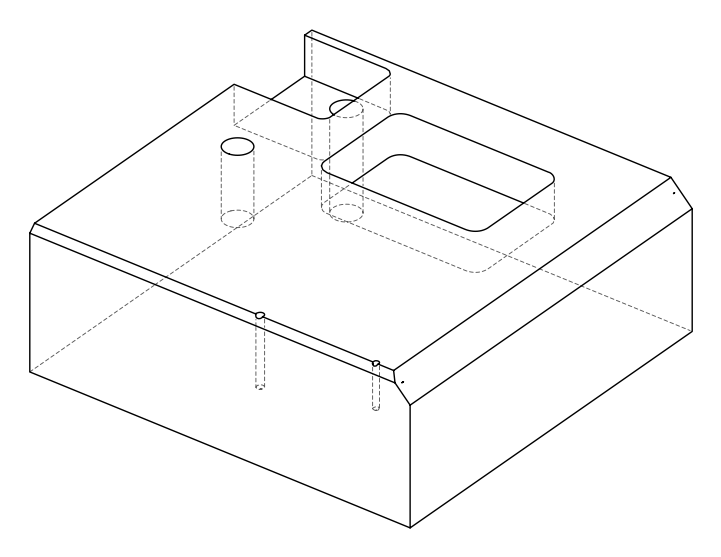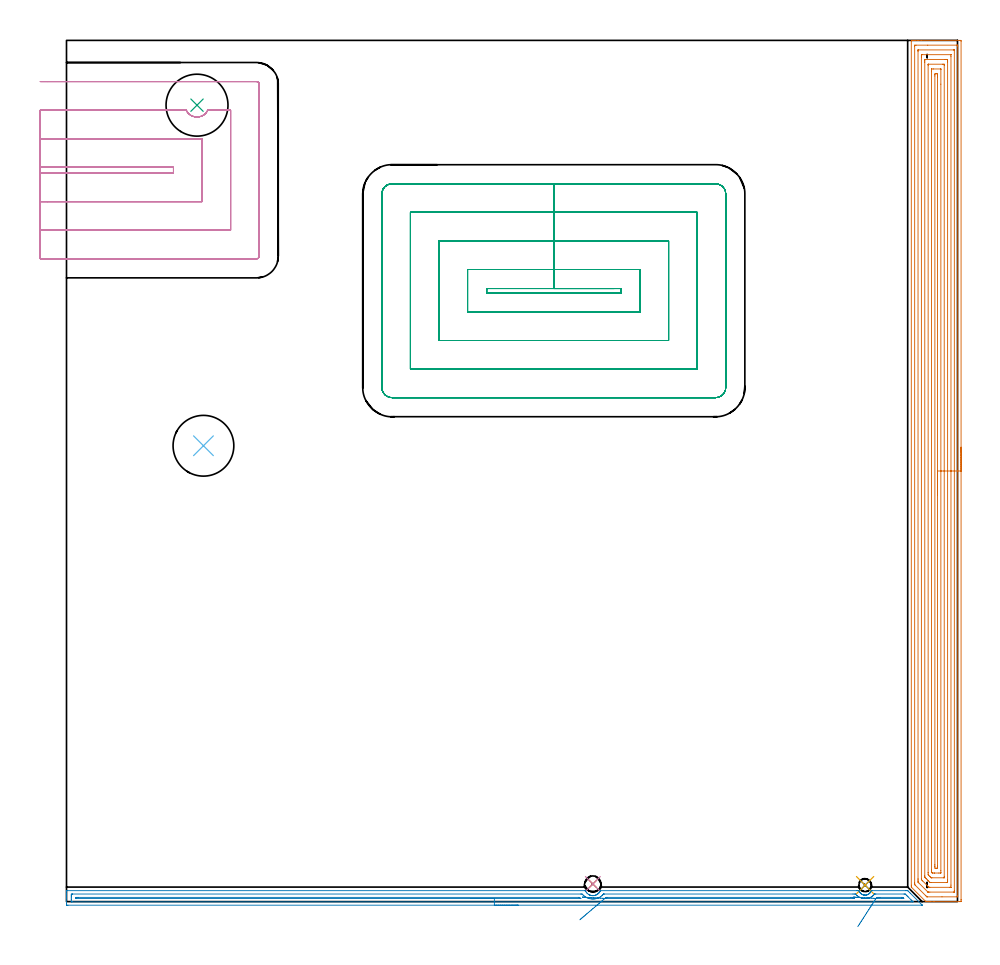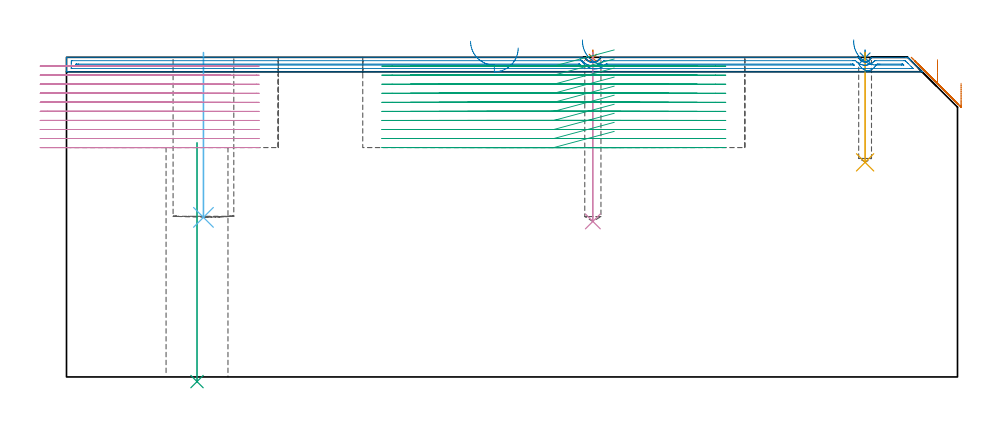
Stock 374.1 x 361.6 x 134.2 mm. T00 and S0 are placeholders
(PLAN: 10 operations, 6 tool changes, 83.6 min)
(1 SPOT_DRILL | STEP1POCKET | NXT0321_9005460120000 | 0.03 min | 2 mm3)
(2 SPOT_DRILL_1 | STEP1POCKET_1 | NXT0321_9005460120000 | 0.03 min | 0 mm3)
(3 INDEXABLE_INSERT_DRILL_THROUGH_HOLE_FROM_SOLID | STEP1HOLE | NXT0302_023 | 0.41 min | 71196 mm3)
(4 DRILL_BLIND_HOLE_INTO_CENTER | STEP1POCKET | UGT0301_463 | 0.29 min | 2431 mm3)
(5 DRILL_BLIND_HOLE_INTO_CENTER_1 | STEP1POCKET_1 | UGT0301_178 | 0.19 min | 975 mm3)
(6 INDEXABLE_INSERT_DRILL_BLIND_HOLE_FROM_SOLID | STEP1POCKET_2 | NXT0302_022 | 0.28 min | 34140 mm3)
(7 AREA_MILL | FG_CHAMFER_SURFACE | UGT0205_001 | 23.36 min | 78972 mm3)
(8 AREA_MILL_1 | FG_CHAMFER_SURFACE_1 | UGT0205_001 | 8.87 min | 6595 mm3)
(9 MILL_RECTANGULAR_POCKET | POCKET_RECTANGULAR_STRAIGHT | NXT0201_012 | Follow Part, ap 4, ae 75% | 30.14 min | 638304 mm3)
(10 MILL_SLOT | SLOT_PARTIAL_RECTANGULAR | NXT0201_012 | Follow Part, ap 4, ae 75% | 20.05 min | 283193 mm3)
(TOOL NXT0321_9005460120000 | NC Spot Drill, 142deg, 12mm, Carbide, Uncoated | D12 PA142 FL30 Z2)
(TOOL NXT0302_023 | Index. Insert Drill 26mm [880-D2600L32-05] | D26 PA176 FL130 Z2)
(TOOL UGT0301_463 | Carbide Drill 6.8 mm | D6.8 PA118 FL69 Z2)
(TOOL UGT0301_178 | Twist Drill 5.4 mm | D5.4 PA118 FL55 Z2)
(TOOL NXT0302_022 | Index. Insert Drill 25.5mm [880-D2550L25-03] | D25.5 PA176 FL77 Z2)
(TOOL UGT0205_001 | Chamfer Mill 20 x 3 x 45 deg. | D20 FL50 Z2)
(TOOL NXT0201_012 | ENDMILL 16mm [2P460-1600-NA 1630] | D16 FL38 Z6)
(OP 1 SPOT_DRILL)
G17 G21 G94 G90
T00 M6
G54
G17 G0 G90 X221. Y7.4 S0 M3
G43 Z144.2 H0
G94 G81 G98 Z133.907 F250. R137.2
G80
M5
M2
(OP 2 SPOT_DRILL_1)
G17 G21 G94 G90
T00 M6
G54
G17 G0 G90 X335.3 Y6.9 S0 M3
G43 Z144.2 H0
G94 G81 G98 Z133.968 F250. R137.2
G80
M5
M2
(OP 3 INDEXABLE_INSERT_DRILL_THROUGH_HOLE_FROM_SOLID)
G17 G21 G94 G90
T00 M6
G54
G17 G0 G90 X54.8 Y334.4 S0 M3
G43 Z144.2 H1
G94 G81 G98 Z-1.954 F250. R98.3
G80
M5
M2
(OP 4 DRILL_BLIND_HOLE_INTO_CENTER)
G17 G21 G94 G90
T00 M6
G54
G17 G0 G90 X221. Y7.4 S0 M3
G43 Z144.2 H0
G94 G81 G98 Z65.3 F250. R136.2
G80
M5
M2
(OP 5 DRILL_BLIND_HOLE_INTO_CENTER_1)
G17 G21 G94 G90
T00 M6
G54
G17 G0 G90 X335.3 Y6.9 S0 M3
G43 Z144.2 H0
G94 G81 G98 Z90.1 F250. R136.2
G80
M5
M2
(OP 6 INDEXABLE_INSERT_DRILL_BLIND_HOLE_FROM_SOLID)
G17 G21 G94 G90
T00 M6
G54
G17 G0 G90 X57.5 Y191.4 S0 M3
G43 Z144.2 H1
G94 G81 G98 Z67. F250. R136.2
G80
M5
M2
(OP 7 AREA_MILL)
G17 G21 G94 G90
T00 M6
G54
G17 G0 G90 X375.6 Y190.8 S1061 M3
G43 Z144.2 H0
Z123.3
G94 G1 Y190.762 Z122.428 F250.
Y190.648 Z121.564
Y190.459 Z120.712
Y190.197 Z119.88
Y189.863 Z119.074
Y189.46 Z118.3
Y188.991 Z117.564
Y188.46 Z116.872
Y187.871 Z116.229
Y187.228 Z115.64
Y186.536 Z115.108
Y185.8 Z114.64
Y185.026 Z114.237
Y184.22 Z113.903
Y183.388 Z113.641
Y182.536 Z113.452
Y181.672 Z113.338
Y180.8 Z113.3
Y0.902
X375.599 Y0.629 Z113.301
X375.594 Y0.014 Z113.304
X375.592 Y0.007 Z113.306
X374.979 Y0. Z113.918
X364.256 Z124.639
X362.833 Z126.063
X362.469 Z126.426
X361.741 Z127.158
X361.41 Z127.489
X361.102 Z127.794
X360.812 Y0.003 Z128.085
X360.793 Y0.008 Z128.104
X360.682 Y0.117 Z128.216
X360.617 Y0.182 Z128.281
X354.753 Y6.046 Z134.144
X354.705 Y6.105 Z134.191
X354.7 Y6.886 Z134.2
Y361.418
X354.703 Y361.552 Z134.189
X354.747 Y361.59 Z134.144
X354.768 Y361.593 Z134.124
X355.206 Y361.6 Z133.694
X355.486 Z133.413
X356.214 Z132.681
X357.472 Z131.425
X358.895 Z130.001
X374.979 Z113.918
X375.246 Y361.598 Z113.651
X375.592 Y361.59 Z113.306
X375.599 Y361.244 Z113.299
X375.6 Y180.8 Z113.3
X374.186 Z114.714
Y2.317
X374.184 Y2.217 Z114.716
X374.179 Y2.025 Z114.721
X374.086 Y2.01 Z114.814
X373.608 Y2.001 Z115.292
X367.592 Y2. Z121.308
X361.437 Y2.001 Z127.463
X361.326 Y2.005 Z127.574
X361.254 Y2.01 Z127.646
X361.207 Y2.052 Z127.693
X360.833 Y2.417 Z128.067
X356.362 Y6.888 Z132.538
X356.214 Y7.04 Z132.686
X356.128 Y7.134 Z132.772
X356.119 Y7.482 Z132.781
X356.115 Y7.682 Z132.785
X356.114 Y7.782 Z132.786
X356.115 Y359.282 Z132.785
X356.116 Y359.383 Z132.784
X356.121 Y359.575 Z132.779
X356.214 Y359.59 Z132.686
X356.692 Y359.599 Z132.208
X361.605 Y359.6 Z127.295
X373.668 Z115.232
X374.086 Y359.598 Z114.814
X374.145 Y359.595 Z114.755
X374.175 Y359.591 Z114.725
X374.18 Y359.483 Z114.72
X374.185 Y359.283 Z114.715
X374.186 Y359.182 Z114.714
Y359.082
Y180.8
X372.772 Z116.128
X372.771 Y4.627 Z116.129
X372.77 Y4.206 Z116.13
X372.768 Y4.088 Z116.132
X372.765 Y4.03 Z116.135
X372.763 Y4.01 Z116.137
X372.71 Y4.007 Z116.19
X372.503 Y4.001 Z116.397
X362.469 Y4. Z126.431
X361.78 Y4.002 Z127.12
X361.73 Y4.006 Z127.17
X361.707 Y4.01 Z127.193
X361.661 Y4.048 Z127.239
X361.576 Y4.126 Z127.324
X361.494 Y4.206 Z127.406
X357.832 Y7.868 Z131.068
X357.664 Y8.042 Z131.236
X357.553 Y8.158 Z131.347
X357.535 Y8.2 Z131.365
X357.533 Y8.251 Z131.367
X357.53 Y8.676 Z131.37
X357.529 Y9.15 Z131.371
X357.528 Y9.571 Z131.372
X357.529 Y356.973 Z131.371
X357.53 Y357.394 Z131.37
X357.532 Y357.512 Z131.368
X357.535 Y357.57 Z131.365
X357.537 Y357.59 Z131.363
X357.591 Y357.593 Z131.309
X357.797 Y357.599 Z131.103
X372.504 Z116.396
X372.641 Y357.596 Z116.259
X372.75 Y357.59 Z116.15
X372.766 Y357.585 Z116.134
X372.768 Y357.578 Z116.132
X372.77 Y357.552 Z116.13
X372.771 Y357.394 Z116.129
X372.772 Y180.8 Z116.128
X371.357 Z117.543
Y6.936
X371.356 Y6.043 Z117.544
X371.354 Y6.016 Z117.546
X371.351 Y6.01 Z117.549
X371.343 Y6.006 Z117.557
X371.288 Y6.002 Z117.612
X371.177 Y6.001 Z117.723
X370.955 Y6. Z117.945
X362.469 Z126.431
X362.242 Y6.003 Z126.658
X362.186 Y6.006 Z126.714
X362.161 Y6.01 Z126.739
X362.104 Y6.056 Z126.796
X361.893 Y6.262 Z127.007
X361.576 Y6.574 Z127.324
X359.473 Y8.676 Z129.427
X359.157 Y8.998 Z129.743
X358.95 Y9.21 Z129.95
X358.943 Y9.571 Z129.957
Y354.664
X358.944 Y355.557 Z129.956
X358.946 Y355.584 Z129.954
X358.949 Y355.59 Z129.951
X358.957 Y355.594 Z129.943
X359.012 Y355.598 Z129.888
X359.123 Y355.599 Z129.777
X359.345 Y355.6 Z129.555
X371.178 Y355.599 Z117.722
X371.288 Y355.598 Z117.612
X371.343 Y355.594 Z117.557
X371.351 Y355.59 Z117.549
X371.354 Y355.585 Z117.546
X371.355 Y355.562 Z117.545
X371.357 Y354.759 Z117.543
Y180.8
X369.943 Z118.957
Y9.245
X369.942 Y8.676 Z118.958
X369.94 Y8.354 Z118.96
X369.936 Y8.028 Z118.964
X369.93 Y8.009 Z118.97
X369.913 Y8.006 Z118.987
X369.871 Y8.003 Z119.029
X369.787 Y8.001 Z119.113
X369.618 Y8. Z119.282
X363.145 Z125.755
X362.807 Y8.004 Z126.093
X362.639 Y8.009 Z126.261
X362.598 Y8.012 Z126.302
X362.55 Y8.056 Z126.35
X362.469 Y8.132 Z126.431
X361.922 Y8.676 Z126.978
X361.576 Y9.022 Z127.324
X361.027 Y9.571 Z127.873
X360.682 Y9.917 Z128.218
X360.409 Y10.193 Z128.491
X360.377 Y10.23 Z128.523
X360.364 Y10.247 Z128.536
X360.362 Y10.27 Z128.538
X360.359 Y10.356 Z128.541
X360.357 Y10.465 Z128.543
Y10.79
Y352.355
X360.358 Y352.923 Z128.542
X360.36 Y353.246 Z128.54
X360.364 Y353.572 Z128.536
X360.37 Y353.591 Z128.53
X360.387 Y353.594 Z128.513
X360.429 Y353.597 Z128.471
X360.513 Y353.599 Z128.387
X360.682 Y353.6 Z128.218
X368.942 Z119.958
X369.618 Y353.598 Z119.282
X369.839 Y353.596 Z119.061
X369.921 Y353.59 Z118.979
X369.936 Y353.565 Z118.964
X369.939 Y353.497 Z118.961
X369.942 Y352.923 Z118.958
X369.943 Y352.598 Z118.957
Y180.8
X368.529 Z120.371
Y10.465
X368.526 Y10.115 Z120.374
X368.524 Y10.029 Z120.376
X368.523 Y10.015 Z120.377
X368.505 Y10.01 Z120.395
X368.45 Y10.005 Z120.45
X368.294 Y10.001 Z120.606
X363.363 Z125.537
X363.208 Y10.003 Z125.692
X363.085 Y10.008 Z125.815
X363.048 Y10.011 Z125.852
X363.024 Y10.031 Z125.876
X362.974 Y10.077 Z125.926
X362.583 Y10.465 Z126.317
X362.469 Y10.578 Z126.431
X362.08 Y10.971 Z126.82
X361.887 Y11.169 Z127.013
X361.793 Y11.267 Z127.107
X361.778 Y11.359 Z127.122
X361.772 Y12.056 Z127.128
Y12.253
X361.771 Y351.135 Z127.129
X361.774 Y351.484 Z127.126
X361.776 Y351.571 Z127.124
X361.777 Y351.585 Z127.123
X361.795 Y351.59 Z127.105
X361.85 Y351.594 Z127.05
X362.006 Y351.599 Z126.894
X367.831 Y351.6 Z121.069
X368.261 Y351.598 Z120.639
X368.473 Y351.592 Z120.427
X368.518 Y351.59 Z120.382
X368.522 Y351.512 Z120.378
X368.527 Y351.333 Z120.373
X368.528 Y351.135 Z120.372
X368.529 Y180.8 Z120.371
X367.115 Z121.785
Y12.97
X367.112 Y12.253 Z121.788
X367.11 Y12.08 Z121.79
X367.108 Y12.024 Z121.792
X367.063 Y12.01 Z121.837
X366.937 Y12.007 Z121.963
X366.296 Y12.001 Z122.604
X364.509 Y12. Z124.391
X364.256 Y12.002 Z124.644
X363.606 Y12.01 Z125.294
X363.484 Y12.025 Z125.416
X363.363 Y12.139 Z125.537
X363.247 Y12.253 Z125.653
X363.209 Y12.3 Z125.691
X363.192 Y12.324 Z125.708
X363.19 Y12.343 Z125.71
X363.187 Y12.429 Z125.713
X363.185 Y13.147 Z125.715
Y13.325
Y348.63
X363.188 Y349.347 Z125.712
X363.19 Y349.52 Z125.71
X363.192 Y349.576 Z125.708
X363.237 Y349.59 Z125.663
X363.363 Y349.592 Z125.537
X364.004 Y349.599 Z124.896
X366.937 Z121.963
X367.021 Y349.597 Z121.879
X367.088 Y349.593 Z121.812
X367.105 Y349.59 Z121.795
X367.108 Y349.573 Z121.792
X367.111 Y349.524 Z121.789
X367.114 Y349.347 Z121.786
X367.115 Y343.214 Z121.785
Y180.8
X365.7 Z123.2
Y14.936
X365.698 Y14.387 Z123.202
X365.693 Y14.041 Z123.207
X365.189 Y14.002 Z123.711
X365.15 Y14.003 Z123.75
X364.607 Y14.041 Z124.293
X364.601 Y14.591 Z124.299
X364.6 Y14.936 Z124.3
Y15.486
Y346.664
X364.602 Y347.213 Z124.298
X364.607 Y347.559 Z124.293
X365.111 Y347.598 Z123.789
X365.15 Y347.597 Z123.75
X365.693 Y347.559 Z123.207
X365.699 Y347.009 Z123.201
X365.7 Y346.664 Z123.2
Y346.114
Y180.8
Y179.928 Z123.238
Y179.063 Z123.351
Y178.212 Z123.54
Y177.38 Z123.803
Y176.574 Z124.136
Y175.8 Z124.539
Y175.064 Z125.008
Y174.372 Z125.539
Y173.729 Z126.128
Y173.14 Z126.772
Y172.608 Z127.464
Y172.14 Z128.2
Y171.737 Z128.973
Y171.403 Z129.779
Y171.141 Z130.611
Y170.952 Z131.463
Y170.838 Z132.328
Y170.8 Z133.2
G0 Z144.2
M5
M2
(OP 8 AREA_MILL_1)
G17 G21 G94 G90
T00 M6
G54
G17 G0 G90 X189.65 Y-1.5 S1061 M3
G43 Z144.2 H0
Z138.1
G94 G1 X189.612 Z137.228 F250.
X189.498 Z136.363
X189.309 Z135.512
X189.047 Z134.68
X188.713 Z133.874
X188.31 Z133.1
X187.842 Z132.364
X187.31 Z131.672
X186.721 Z131.029
X186.078 Z130.44
X185.386 Z129.908
X184.65 Z129.44
X183.876 Z129.037
X183.07 Z128.703
X182.238 Z128.441
X181.387 Z128.252
X180.522 Z128.138
X179.65 Z128.1
X0.613
X0.197 Y-1.496 Z128.102
X0.01 Y-1.492 Z128.105
X0. Y-1.086 Z128.51
Y1.55 Z131.144
Y2.102 Z131.699
Y2.429 Z132.025
Y2.981 Z132.577
Y3.308 Z132.902
X0.001 Y4.293 Z133.893
X0.01 Y4.594 Z134.193
X0.166 Y4.6 Z134.2
X217.601
X217.85 Y4.596 Z134.19
X217.93 Y4.452 Z134.049
X217.988 Y4.34 Z133.938
X218.242 Y3.924 Z133.522
X218.352 Y3.775 Z133.372
X218.376 Y3.747 Z133.343
X218.473 Y3.633 Z133.23
X218.798 Y3.325 Z132.924
X219.154 Y3.051 Z132.649
X219.276 Y2.977 Z132.576
X219.366 Y2.924 Z132.521
X219.387 Y2.913 Z132.511
X219.582 Y2.816 Z132.415
X219.713 Y2.761 Z132.361
X219.802 Y2.724 Z132.324
X219.939 Y2.678 Z132.278
X220.028 Y2.649 Z132.248
X220.258 Y2.591 Z132.185
X220.28 Y2.587 Z132.18
X220.48 Y2.547 Z132.145
X220.533 Y2.539 Z132.139
X220.54 Z132.138
X220.662 Y2.525 Z132.12
X220.702 Y2.519 Z132.116
X220.709 Y2.518 Z132.115
X220.79 Y2.515 Z132.107
X220.833 Y2.512 Z132.105
X220.869 Y2.51 Z132.101
X220.986 Y2.512 Z132.099
X221.018 Z132.1
X221.105 Y2.513 Z132.101
X221.151 Y2.512 Z132.103
X221.172 Y2.513 Z132.105
X221.377 Y2.528 Z132.122
X221.448 Y2.539 Z132.133
X221.602 Y2.561 Z132.155
X221.619 Y2.565 Z132.159
X221.71 Y2.583 Z132.181
X221.823 Y2.608 Z132.206
X221.965 Y2.648 Z132.246
X222.043 Y2.671 Z132.269
X222.183 Y2.722 Z132.319
X222.253 Y2.747 Z132.345
X222.458 Y2.838 Z132.438
X222.85 Y3.05 Z132.65
X222.936 Y3.109 Z132.708
X223.074 Y3.218 Z132.818
X223.165 Y3.291 Z132.887
X223.381 Y3.484 Z133.083
X223.554 Y3.669 Z133.267
X223.58 Y3.697 Z133.295
X223.762 Y3.924 Z133.522
X223.828 Y4.018 Z133.617
X223.927 Y4.186 Z133.784
X223.979 Y4.274 Z133.873
X224.008 Y4.331 Z133.93
X224.103 Y4.515 Z134.11
X224.151 Y4.597 Z134.189
X224.298 Y4.6 Z134.2
X331.899
X332.722 Y4.594 Z134.192
X332.785 Y4.427 Z134.026
X332.792 Y4.412 Z134.011
X332.863 Y4.256 Z133.853
X332.903 Y4.186 Z133.782
X332.982 Y4.046 Z133.645
X333.052 Y3.923 Z133.522
X333.09 Y3.875 Z133.473
X333.191 Y3.747 Z133.342
X333.306 Y3.597 Z133.196
X333.604 Y3.308 Z132.906
X333.787 Y3.173 Z132.771
X333.98 Y3.051 Z132.649
X334.131 Y2.979 Z132.577
X334.233 Y2.93 Z132.528
X334.298 Y2.905 Z132.504
X334.497 Y2.83 Z132.426
X334.578 Y2.809 Z132.403
X334.691 Y2.777 Z132.374
X334.717 Y2.77 Z132.368
X334.812 Y2.753 Z132.351
X334.875 Y2.743 Z132.338
X334.939 Y2.731 Z132.328
X335.024 Y2.722 Z132.321
X335.163 Y2.711 Z132.306
X335.173 Z132.305
X335.322 Y2.709 Z132.3
X335.389 Y2.706
X335.627 Y2.726 Z132.325
X335.715 Y2.742 Z132.338
X335.805 Y2.755 Z132.354
X335.842 Y2.761 Z132.36
X335.917 Y2.78 Z132.379
X336.064 Y2.817 Z132.415
X336.282 Y2.894 Z132.491
X336.364 Y2.933 Z132.528
X336.617 Y3.052 Z132.647
X336.81 Y3.18 Z132.776
X336.908 Y3.244 Z132.843
X337.174 Y3.464 Z133.064
X337.257 Y3.556 Z133.155
X337.373 Y3.687 Z133.283
X337.417 Y3.747 Z133.341
X337.548 Y3.924 Z133.521
X337.758 Y4.302 Z133.901
X337.887 Y4.596 Z134.19
X338.15 Y4.6 Z134.2
X352.437
X353.205 Y4.595 Z134.191
X353.33 Y4.47 Z134.068
X353.581 Y4.219 Z133.819
X354.055 Y3.747 Z133.343
X354.414 Y3.386 Z132.986
X359.238 Y-1.437 Z128.161
X359.283 Y-1.484 Z128.114
X359.284 Y-1.495 Z128.104
X359.283 Y-1.499 Z128.099
X179.65 Y-1.5 Z128.1
Y-0.086 Z129.514
X2.398 Y-0.085 Z129.515
X2.274
X2.041 Y-0.08 Z129.52
X2.017 Y-0.079 Z129.521
X2.01 Y-0.067 Z129.533
X2.004 Y-0.037 Z129.563
X2.002 Y-0.006 Z129.594
X2. Y0.184 Z129.784
Y1.063 Z130.663
Y1.942 Z131.542
X2.003 Y2.429 Z132.029
X2.007 Y2.814 Z132.414
X2.024 Y3.179 Z132.779
X2.398 Y3.184 Z132.784
X2.523 Y3.185 Z132.785
X215.939
X216.323 Y3.181 Z132.781
X216.51 Y3.179 Z132.779
X216.708 Y2.969 Z132.569
X216.978 Y2.695 Z132.295
X217.263 Y2.429 Z132.029
X217.601 Y2.165 Z131.765
X217.828 Y2.001 Z131.601
X218.329 Y1.712 Z131.312
X218.494 Y1.636 Z131.236
X218.694 Y1.55 Z131.15
X219.2 Y1.369 Z130.969
X219.387 Y1.316 Z130.916
X219.706 Y1.235 Z130.835
X220.28 Y1.141 Z130.741
X220.736 Y1.101 Z130.701
X221.172 Y1.1 Z130.7
X221.603 Y1.127 Z130.727
X222.065 Y1.19 Z130.79
X222.367 Y1.253 Z130.853
X222.958 Y1.42 Z131.02
X223.055 Y1.455 Z131.055
X223.303 Y1.55 Z131.15
X223.674 Y1.724 Z131.324
X223.851 Y1.82 Z131.42
X224.242 Y2.044 Z131.644
X224.752 Y2.429 Z132.029
X225.05 Y2.718 Z132.318
X225.191 Y2.868 Z132.468
X225.475 Y3.178 Z132.778
X225.494 Y3.181 Z132.781
X225.541 Y3.184 Z132.784
X225.637 Y3.185 Z132.785
X225.761 Y3.186 Z132.786
X330.237
X331.006 Y3.184 Z132.784
X331.132 Y3.183 Z132.783
X331.316 Y3.179 Z132.779
X331.775 Y2.693 Z132.293
X331.899 Y2.566 Z132.166
X332.049 Y2.429 Z132.029
X332.474 Y2.114 Z131.714
X332.792 Y1.921 Z131.521
X333.044 Y1.799 Z131.399
X333.252 Y1.705 Z131.305
X333.644 Y1.55 Z131.15
X333.685 Y1.536 Z131.136
X333.705 Y1.53 Z131.13
X334.21 Y1.408 Z131.008
X334.578 Y1.346 Z130.946
X334.81 Y1.322 Z130.922
X335.155 Y1.301 Z130.901
X335.471 Y1.297 Z130.897
X335.711 Y1.314 Z130.914
X336.022 Y1.347 Z130.947
X336.364 Y1.403 Z131.003
X336.486 Y1.429 Z131.029
X336.938 Y1.55 Z131.15
X337.209 Y1.643 Z131.243
X337.257 Y1.661 Z131.261
X337.461 Y1.751 Z131.351
X337.914 Y1.983 Z131.583
X338.15 Y2.135 Z131.735
X338.326 Y2.256 Z131.856
X338.541 Y2.429 Z132.029
X338.808 Y2.66 Z132.26
X339.043 Y2.916 Z132.516
X339.225 Y3.13 Z132.73
X339.264 Y3.176 Z132.776
X339.285 Y3.179 Z132.779
X339.331 Y3.182 Z132.782
X339.427 Y3.184 Z132.784
X339.812 Y3.186 Z132.786
X351.668 Y3.185 Z132.785
X352.052 Y3.181 Z132.781
X352.144 Y3.179 Z132.779
X352.264 Y3.074 Z132.674
X352.437 Y2.91 Z132.51
X352.921 Y2.429 Z132.029
X353.33 Y2.021 Z131.621
X354.679 Y0.671 Z130.271
X355.116 Y0.234 Z129.834
X355.347 Y-0.001 Z129.599
X355.386 Y-0.045 Z129.555
X355.415 Y-0.079 Z129.521
X355.369 Y-0.08 Z129.52
X355.116 Y-0.084 Z129.516
X354.992 Y-0.085 Z129.515
X354.223 Y-0.086 Z129.514
X179.65
Y1.328 Z130.928
X4.184 Y1.329 Z130.929
X4.109 Y1.33 Z130.93
X4.05 Y1.332 Z130.932
X4.018 Y1.335 Z130.935
X4.01 Y1.369 Z130.969
X4.007 Y1.55 Z131.15
X4.008 Y1.724 Z131.324
X4.023 Y1.765 Z131.365
X4.072 Y1.767 Z131.367
X4.184 Y1.769 Z131.369
X4.852 Y1.771 Z131.371
X5.077 Y1.772 Z131.372
X214.922 Y1.771 Z131.371
X215.147 Y1.77 Z131.37
X215.297 Y1.768 Z131.368
X215.415 Y1.764 Z131.364
X215.455 Y1.752 Z131.352
X215.48 Y1.732 Z131.332
X215.916 Y1.356 Z130.956
X215.94 Y1.333 Z130.933
X215.93 Y1.331 Z130.931
X215.908 Y1.329 Z130.929
X179.65 Y1.328 Z130.928
X178.778 Z130.966
X177.914 Z131.08
X177.062 Z131.269
X176.23 Z131.532
X175.424 Z131.865
X174.65 Z132.268
X173.914 Z132.737
X173.222 Z133.268
X172.579 Z133.857
X171.99 Z134.501
X171.459 Z135.193
X170.99 Z135.928
X170.587 Z136.702
X170.253 Z137.508
X169.991 Z138.34
X169.802 Z139.192
X169.688 Z140.057
X169.65 Z140.928
G0 Z144.2
X215.536 Y-7.622
Z133.894
G1 X215.921 Y-7.295 Z133.183
X216.352 Y-6.928 Z132.519
X216.825 Y-6.525 Z131.907
X217.338 Y-6.089 Z131.352
X217.885 Y-5.623 Z130.857
X218.463 Y-5.132 Z130.427
X219.067 Y-4.617 Z130.064
X219.693 Y-4.085 Z129.772
X220.336 Y-3.537 Z129.553
X220.992 Y-2.98 Z129.408
X221.654 Y-2.416 Z129.339
X222.318 Y-1.851 Z129.346
X222.98 Y-1.288 Z129.428
X223.633 Y-0.732 Z129.587
X224.273 Y-0.187 Z129.819
X224.896 Y0.343 Z130.124
X225.496 Y0.853 Z130.498
X226.069 Y1.34 Z130.94
X226.53 Y1.736 Z131.336
X226.576 Y1.765 Z131.365
X226.614 Y1.767 Z131.367
X226.697 Y1.769 Z131.369
X226.864 Y1.771 Z131.371
X227.198
X329.22
X329.889 Y1.77 Z131.37
X330.113 Y1.767 Z131.367
X330.187 Y1.765 Z131.365
X330.239 Y1.758 Z131.358
X330.284 Y1.72 Z131.32
X330.481 Y1.55 Z131.15
X330.729 Y1.339 Z130.939
X330.711 Y1.335 Z130.935
X330.563 Y1.332 Z130.932
X330.337 Y1.329 Z130.929
X226.755
X226.53
X226.305 Y1.332 Z130.932
X226.156 Y1.335 Z130.935
X226.069 Y1.34 Z130.94
X225.202 Y1.391 Z131.029
X224.347 Y1.44 Z131.192
X223.509 Y1.489 Z131.43
X222.695 Y1.536 Z131.74
X221.91 Y1.581 Z132.119
X221.162 Y1.624 Z132.566
X220.456 Y1.665 Z133.077
X219.797 Y1.703 Z133.647
X219.19 Y1.738 Z134.272
X218.639 Y1.77 Z134.948
X218.15 Y1.798 Z135.67
X217.725 Y1.823 Z136.431
X217.368 Y1.844 Z137.227
X217.082 Y1.86 Z138.051
X216.868 Y1.872 Z138.897
X216.729 Y1.881 Z139.758
X216.665 Y1.884 Z140.628
X216.677 Z141.5
G0 Z144.2
X332.24 Y-10.497
Z132.161
G1 X332.56 Y-10.002 Z131.518
X332.91 Y-9.462 Z130.929
X333.286 Y-8.88 Z130.398
X333.685 Y-8.262 Z129.93
X334.105 Y-7.612 Z129.527
X334.543 Y-6.935 Z129.194
X334.995 Y-6.237 Z128.932
X335.457 Y-5.521 Z128.743
X335.927 Y-4.795 Z128.63
X336.4 Y-4.063 Z128.592
X336.873 Y-3.331 Z128.631
X337.343 Y-2.605 Z128.745
X337.805 Y-1.889 Z128.934
X338.256 Y-1.191 Z129.197
X338.694 Y-0.514 Z129.531
X339.114 Y0.136 Z129.934
X339.513 Y0.753 Z130.403
X339.889 Y1.335 Z130.935
X339.91 Y1.367 Z130.967
X339.935 Y1.394 Z130.994
X340.02 Y1.467 Z131.067
X340.121 Y1.55 Z131.15
X340.383 Y1.764 Z131.364
X340.606 Y1.769 Z131.369
X340.828 Y1.77 Z131.37
X341.496 Y1.771 Z131.371
X350.651
X350.876 Y1.768 Z131.368
X351.025 Y1.764 Z131.364
X351.129 Y1.76 Z131.36
X351.172 Y1.72 Z131.32
X351.347 Y1.55 Z131.15
X351.544 Y1.35 Z130.95
X351.548 Y1.334 Z130.934
X350.651 Y1.329 Z130.929
X340.16
X339.981 Y1.33 Z130.93
X339.935 Y1.332 Z130.932
X339.889 Y1.335 Z130.935
X339.023 Y1.387 Z131.025
X338.168 Y1.439 Z131.191
X337.331 Y1.489 Z131.431
X336.517 Y1.539 Z131.743
X335.735 Y1.586 Z132.125
X334.988 Y1.631 Z132.574
X334.283 Y1.674 Z133.086
X333.625 Y1.714 Z133.658
X333.02 Y1.751 Z134.285
X332.472 Y1.784 Z134.962
X331.984 Y1.813 Z135.685
X331.561 Y1.839 Z136.448
X331.207 Y1.86 Z137.245
X330.923 Y1.878 Z138.069
X330.711 Y1.89 Z138.916
X330.575 Y1.899 Z139.777
X330.513 Y1.902 Z140.648
X330.528 Z141.52
G0 Z144.2
M5
M2
(OP 9 MILL_RECTANGULAR_POCKET)
G17 G21 G94 G90
T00 M6
G54
G17 G0 G90 X229.981 Y257.4 S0 M3
G43 Z144.307 H1
Z137.307
G94 G1 X204.6 Z130.507 F250.
X176.4 F500.
Y255.6
X232.8
Y257.4
X204.6
Y265.4
X168.4
Y247.6
X240.8
Y265.4
X204.6
Y277.4
X156.4
Y235.6
X252.8
Y277.4
X204.6
Y289.4
X144.4
Y223.6
X264.8
Y289.4
X204.6
Y301.4
X136.7
G3 X132.4 Y297.1 R4.3
G1 Y215.9
G3 X136.7 Y211.6 R4.3
G1 X272.5
G3 X276.8 Y215.9 R4.3
G1 Y297.1
G3 X272.5 Y301.4 R4.3
G1 X204.6
X203.6
G0 X229.981 Y257.4 Z133.507
G1 X204.6 Z126.706 F250.
X176.4 F500.
Y255.6
X232.8
Y257.4
X204.6
Y265.4
X168.4
Y247.6
X240.8
Y265.4
X204.6
Y277.4
X156.4
Y235.6
X252.8
Y277.4
X204.6
Y289.4
X144.4
Y223.6
X264.8
Y289.4
X204.6
Y301.4
X136.7
G3 X132.4 Y297.1 R4.3
G1 Y215.9
G3 X136.7 Y211.6 R4.3
G1 X272.5
G3 X276.8 Y215.9 R4.3
G1 Y297.1
G3 X272.5 Y301.4 R4.3
G1 X204.6
X203.6
G0 X229.981 Y257.4 Z129.706
G1 X204.6 Z122.905 F250.
X176.4 F500.
Y255.6
X232.8
Y257.4
X204.6
Y265.4
X168.4
Y247.6
X240.8
Y265.4
X204.6
Y277.4
X156.4
Y235.6
X252.8
Y277.4
X204.6
Y289.4
X144.4
Y223.6
X264.8
Y289.4
X204.6
Y301.4
X136.7
G3 X132.4 Y297.1 R4.3
G1 Y215.9
G3 X136.7 Y211.6 R4.3
G1 X272.5
G3 X276.8 Y215.9 R4.3
G1 Y297.1
G3 X272.5 Y301.4 R4.3
G1 X204.6
X203.6
G0 X229.981 Y257.4 Z125.905
G1 X204.6 Z119.104 F250.
X176.4 F500.
Y255.6
X232.8
Y257.4
X204.6
Y265.4
X168.4
Y247.6
X240.8
Y265.4
X204.6
Y277.4
X156.4
Y235.6
X252.8
Y277.4
X204.6
Y289.4
X144.4
Y223.6
X264.8
Y289.4
X204.6
Y301.4
X136.7
G3 X132.4 Y297.1 R4.3
G1 Y215.9
G3 X136.7 Y211.6 R4.3
G1 X272.5
G3 X276.8 Y215.9 R4.3
G1 Y297.1
G3 X272.5 Y301.4 R4.3
G1 X204.6
X203.6
G0 X229.981 Y257.4 Z122.104
G1 X204.6 Z115.304 F250.
X176.4 F500.
Y255.6
X232.8
Y257.4
X204.6
Y265.4
X168.4
Y247.6
X240.8
Y265.4
X204.6
Y277.4
X156.4
Y235.6
X252.8
Y277.4
X204.6
Y289.4
X144.4
Y223.6
X264.8
Y289.4
X204.6
Y301.4
X136.7
G3 X132.4 Y297.1 R4.3
G1 Y215.9
G3 X136.7 Y211.6 R4.3
G1 X272.5
G3 X276.8 Y215.9 R4.3
G1 Y297.1
G3 X272.5 Y301.4 R4.3
G1 X204.6
X203.6
G0 X229.981 Y257.4 Z118.304
G1 X204.6 Z111.503 F250.
X176.4 F500.
Y255.6
X232.8
Y257.4
X204.6
Y265.4
X168.4
Y247.6
X240.8
Y265.4
X204.6
Y277.4
X156.4
Y235.6
X252.8
Y277.4
X204.6
Y289.4
X144.4
Y223.6
X264.8
Y289.4
X204.6
Y301.4
X136.7
G3 X132.4 Y297.1 R4.3
G1 Y215.9
G3 X136.7 Y211.6 R4.3
G1 X272.5
G3 X276.8 Y215.9 R4.3
G1 Y297.1
G3 X272.5 Y301.4 R4.3
G1 X204.6
X203.6
G0 X229.981 Y257.4 Z114.503
G1 X204.6 Z107.702 F250.
X176.4 F500.
Y255.6
X232.8
Y257.4
X204.6
Y265.4
X168.4
Y247.6
X240.8
Y265.4
X204.6
Y277.4
X156.4
Y235.6
X252.8
Y277.4
X204.6
Y289.4
X144.4
Y223.6
X264.8
Y289.4
X204.6
Y301.4
X136.7
G3 X132.4 Y297.1 R4.3
G1 Y215.9
G3 X136.7 Y211.6 R4.3
G1 X272.5
G3 X276.8 Y215.9 R4.3
G1 Y297.1
G3 X272.5 Y301.4 R4.3
G1 X204.6
X203.6
G0 X229.981 Y257.4 Z110.702
G1 X204.6 Z103.901 F250.
X176.4 F500.
Y255.6
X232.8
Y257.4
X204.6
Y265.4
X168.4
Y247.6
X240.8
Y265.4
X204.6
Y277.4
X156.4
Y235.6
X252.8
Y277.4
X204.6
Y289.4
X144.4
Y223.6
X264.8
Y289.4
X204.6
Y301.4
X136.7
G3 X132.4 Y297.1 R4.3
G1 Y215.9
G3 X136.7 Y211.6 R4.3
G1 X272.5
G3 X276.8 Y215.9 R4.3
G1 Y297.1
G3 X272.5 Y301.4 R4.3
G1 X204.6
X203.6
G0 X229.981 Y257.4 Z106.901
G1 X204.6 Z100.101 F250.
X176.4 F500.
Y255.6
X232.8
Y257.4
X204.6
Y265.4
X168.4
Y247.6
X240.8
Y265.4
X204.6
Y277.4
X156.4
Y235.6
X252.8
Y277.4
X204.6
Y289.4
X144.4
Y223.6
X264.8
Y289.4
X204.6
Y301.4
X136.7
G3 X132.4 Y297.1 R4.3
G1 Y215.9
G3 X136.7 Y211.6 R4.3
G1 X272.5
G3 X276.8 Y215.9 R4.3
G1 Y297.1
G3 X272.5 Y301.4 R4.3
G1 X204.6
X203.6
G0 X229.981 Y257.4 Z103.101
G1 X204.6 Z96.3 F250.
X176.4 F500.
Y255.6
X232.8
Y257.4
X204.6
Y265.4
X168.4
Y247.6
X240.8
Y265.4
X204.6
Y277.4
X156.4
Y235.6
X252.8
Y277.4
X204.6
Y289.4
X144.4
Y223.6
X264.8
Y289.4
X204.6
Y301.4
X136.7
G3 X132.4 Y297.1 R4.3
G1 Y215.9
G3 X136.7 Y211.6 R4.3
G1 X272.5
G3 X276.8 Y215.9 R4.3
G1 Y297.1
G3 X272.5 Y301.4 R4.3
G1 X204.6
X203.6
G0 Z144.307
M5
M2
(OP 10 MILL_SLOT)
G17 G21 G94 G90
T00 M6
G54
G17 G0 G90 X-11. Y305.9 S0 M3
G43 Z144.307 H1
Z130.507
G94 G1 X-8. F250.
X44.9 F500.
Y308.3
X-8.
X-11. F250.
Y293.9
X-8.
X56.9 F500.
Y320.3
X-8.
X-11. F250.
Y281.9
X-8.
X68.9 F500.
Y332.3
X59.333
G2 X56.712 Y329.784 R5.002
X52.081 Y330.208 R4.999
X50.266 Y332.3 R4.997
G1 X-8.
X-11. F250.
Y269.9
X-8.
X79.8 F500.
G3 X80.9 Y271. R1.1
G1 Y343.2
G3 X79.8 Y344.3 R1.1
G1 X-8.
X-11. F250.
G0 Y305.9 Z126.706
G1 X-8.
X44.9 F500.
Y308.3
X-8.
X-11. F250.
Y293.9
X-8.
X56.9 F500.
Y320.3
X-8.
X-11. F250.
Y281.9
X-8.
X68.9 F500.
Y332.3
X59.333
G2 X56.709 Y329.783 R5.002
X52.978 Y329.748 R5.
X52.081 Y330.208 R4.999
X50.266 Y332.3 R4.997
G1 X-8.
X-11. F250.
Y269.9
X-8.
X79.8 F500.
G3 X80.9 Y271. R1.1
G1 Y343.2
G3 X79.8 Y344.3 R1.1
G1 X-8.
X-11. F250.
G0 Y305.9 Z122.905
G1 X-8.
X44.9 F500.
Y308.3
X-8.
X-11. F250.
Y293.9
X-8.
X56.9 F500.
Y320.3
X-8.
X-11. F250.
Y281.9
X-8.
X68.9 F500.
Y332.3
X59.333
G2 X56.709 Y329.783 R5.002
X52.978 Y329.748 R5.
X52.085 Y330.205 R5.001
X50.266 Y332.3 R4.997
G1 X-8.
X-11. F250.
Y269.9
X-8.
X79.8 F500.
G3 X80.9 Y271. R1.1
G1 Y343.2
G3 X79.8 Y344.3 R1.1
G1 X-8.
X-11. F250.
G0 Y305.9 Z119.104
G1 X-8.
X44.9 F500.
Y308.3
X-8.
X-11. F250.
Y293.9
X-8.
X56.9 F500.
Y320.3
X-8.
X-11. F250.
Y281.9
X-8.
X68.9 F500.
Y332.3
X59.333
X59.29 Y332.209
G2 X56.69 Y329.775 R5.002
X52.978 Y329.748 R5.001
X52.083 Y330.207 R5.
X50.266 Y332.3 R4.997
G1 X-8.
X-11. F250.
Y269.9
X-8.
X79.8 F500.
G3 X80.9 Y271. R1.1
G1 Y343.2
G3 X79.8 Y344.3 R1.1
G1 X-8.
X-11. F250.
G0 Y305.9 Z115.304
G1 X-8.
X44.9 F500.
Y308.3
X-8.
X-11. F250.
Y293.9
X-8.
X56.9 F500.
Y320.3
X-8.
X-11. F250.
Y281.9
X-8.
X68.9 F500.
Y332.3
X59.333
G2 X56.709 Y329.783 R5.002
X52.976 Y329.749 R5.001
X52.083 Y330.207 R5.
X50.266 Y332.3 R4.997
G1 X-8.
X-11. F250.
Y269.9
X-8.
X79.8 F500.
G3 X80.9 Y271. R1.1
G1 Y343.2
G3 X79.8 Y344.3 R1.1
G1 X-8.
X-11. F250.
G0 Y305.9 Z111.503
G1 X-8.
X44.9 F500.
Y308.3
X-8.
X-11. F250.
Y293.9
X-8.
X56.9 F500.
Y320.3
X-8.
X-11. F250.
Y281.9
X-8.
X68.9 F500.
Y332.3
X59.333
G2 X56.709 Y329.783 R5.002
X52.978 Y329.748 R5.001
X52.085 Y330.205 R5.001
X50.266 Y332.3 R4.997
G1 X-8.
X-11. F250.
Y269.9
X-8.
X79.8 F500.
G3 X80.9 Y271. R1.1
G1 Y343.2
G3 X79.8 Y344.3 R1.1
G1 X-8.
X-11. F250.
G0 Y305.9 Z107.702
G1 X-8.
X44.9 F500.
Y308.3
X-8.
X-11. F250.
Y293.9
X-8.
X56.9 F500.
Y320.3
X-8.
X-11. F250.
Y281.9
X-8.
X68.9 F500.
Y332.3
X59.333
X59.299 Y332.228
G2 X56.714 Y329.785 R5.002
X55.568 Y329.464 R5.
X53.923 Y329.482 R5.001
X52.087 Y330.204 R5.
X50.266 Y332.3 R4.997
G1 X-8.
X-11. F250.
Y269.9
X-8.
X79.8 F500.
G3 X80.9 Y271. R1.1
G1 Y343.2
G3 X79.8 Y344.3 R1.1
G1 X-8.
X-11. F250.
G0 Y305.9 Z103.901
G1 X-8.
X44.9 F500.
Y308.3
X-8.
X-11. F250.
Y293.9
X-8.
X56.9 F500.
Y320.3
X-8.
X-11. F250.
Y281.9
X-8.
X68.9 F500.
Y332.3
X59.333
X59.299 Y332.228
G2 X56.714 Y329.785 R5.002
X55.568 Y329.464 R5.
X53.923 Y329.482 R5.001
X52.087 Y330.204 R5.
X50.266 Y332.3 R4.997
G1 X-8.
X-11. F250.
Y269.9
X-8.
X79.8 F500.
G3 X80.9 Y271. R1.1
G1 Y343.2
G3 X79.8 Y344.3 R1.1
G1 X-8.
X-11. F250.
G0 Y305.9 Z100.101
G1 X-8.
X44.9 F500.
Y308.3
X-8.
X-11. F250.
Y293.9
X-8.
X56.9 F500.
Y320.3
X-8.
X-11. F250.
Y281.9
X-8.
X68.9 F500.
Y332.3
X59.333
G2 X56.712 Y329.784 R5.002
X52.085 Y330.205 R5.001
X50.266 Y332.3 R4.997
G1 X-8.
X-11. F250.
Y269.9
X-8.
X79.8 F500.
G3 X80.9 Y271. R1.1
G1 Y343.2
G3 X79.8 Y344.3 R1.1
G1 X-8.
X-11. F250.
G0 Y305.9 Z96.3
G1 X-8.
X44.9 F500.
Y308.3
X-8.
X-11. F250.
Y293.9
X-8.
X56.9 F500.
Y320.3
X-8.
X-11. F250.
Y281.9
X-8.
X68.9 F500.
Y332.3
X59.333
G2 X56.712 Y329.784 R5.003
X52.085 Y330.205 R5.001
X50.266 Y332.3 R4.997
G1 X-8.
X-11. F250.
Y269.9
X-8.
X79.8 F500.
G3 X80.9 Y271. R1.1
G1 Y343.2
G3 X79.8 Y344.3 R1.1
G1 X-8.
X-11. F250.
G0 Z144.307
M5
M2
